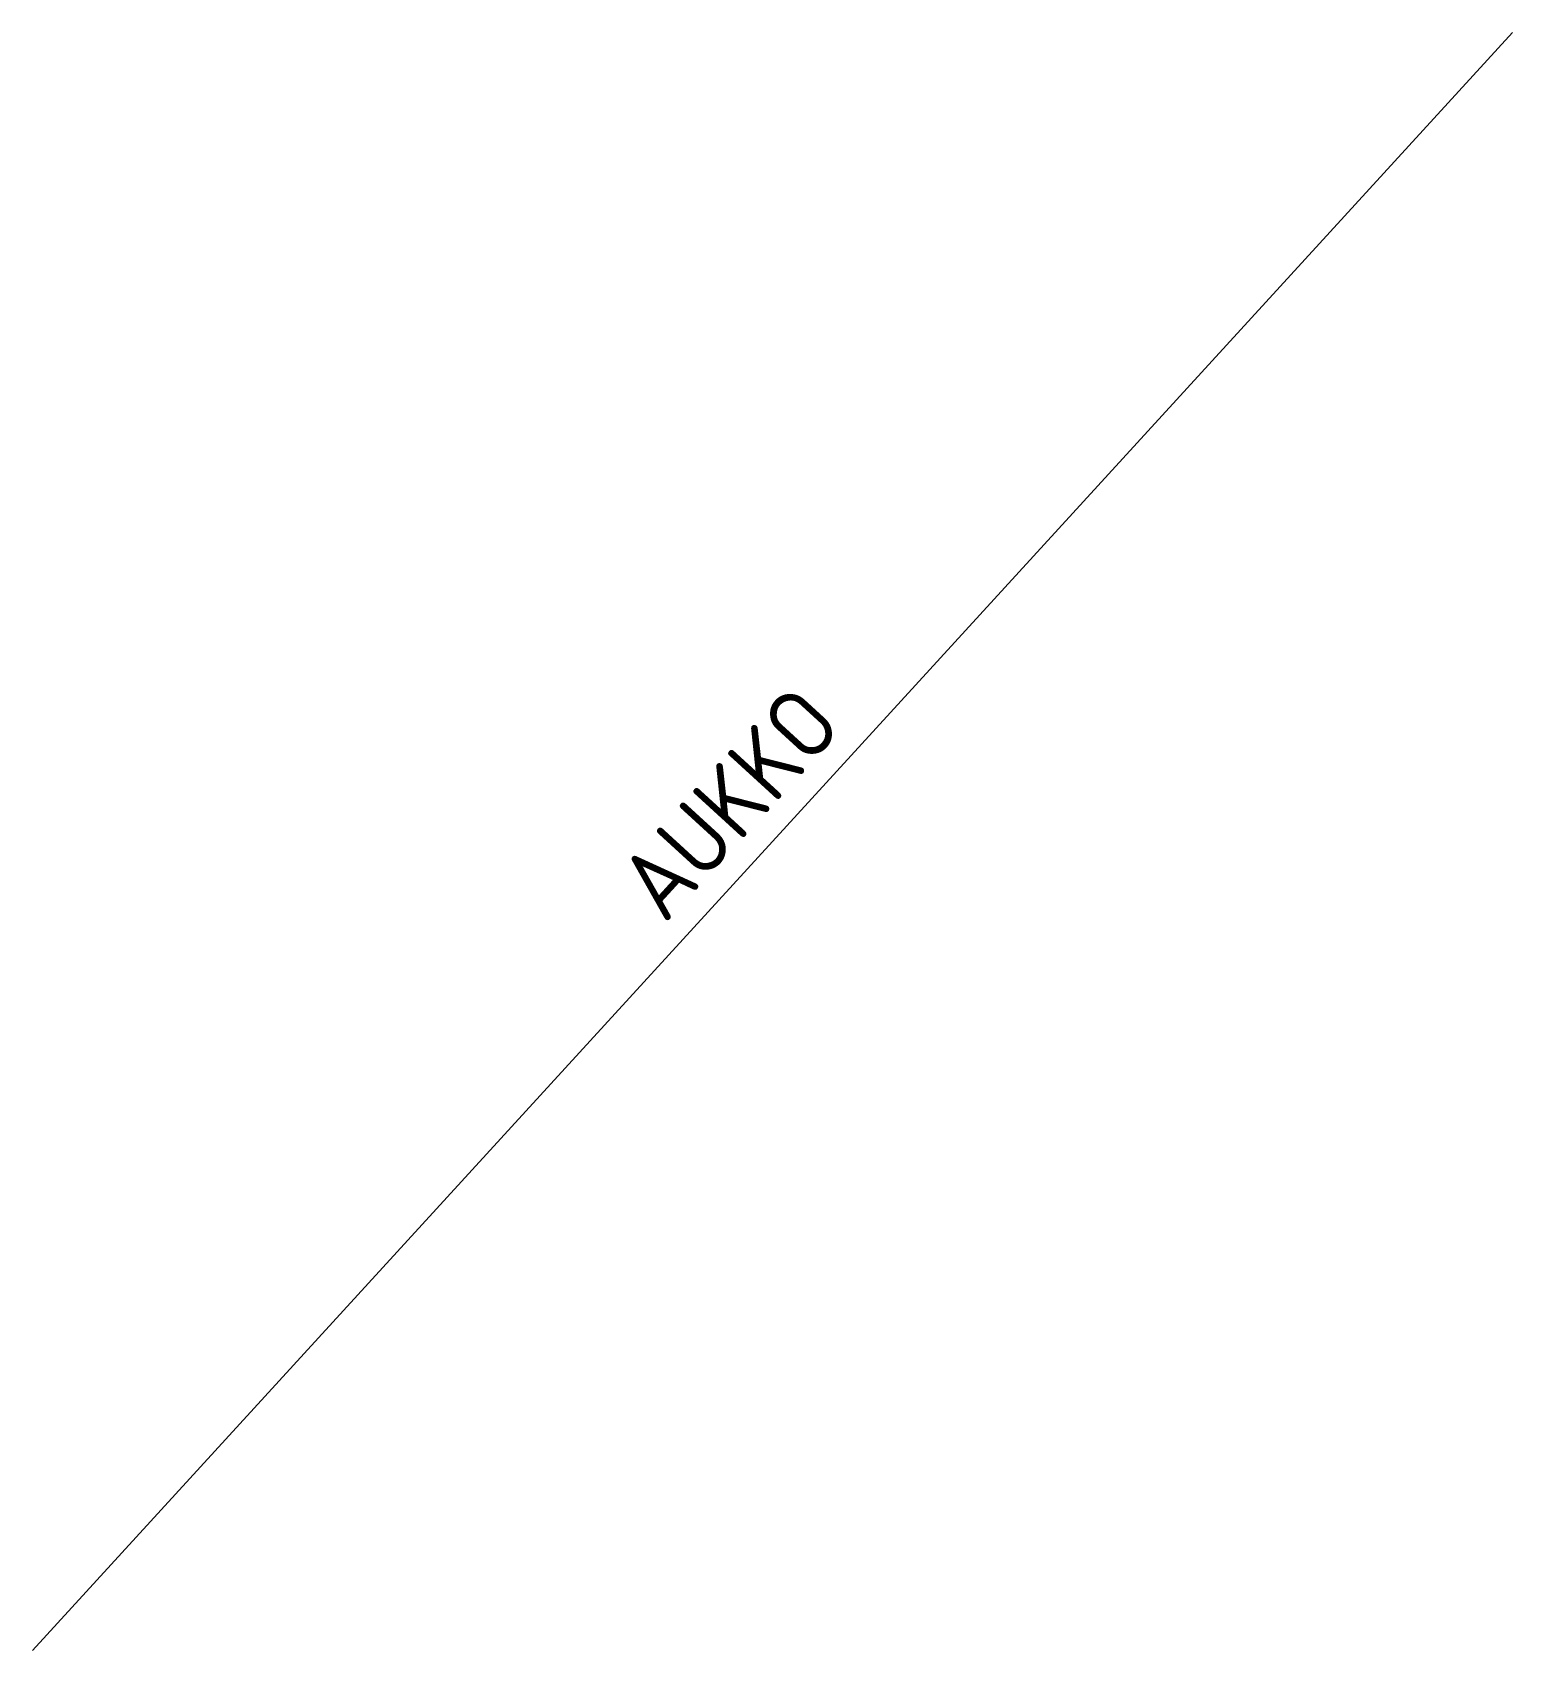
# Model space of a CAD drawing. Header units: millimetres. Extents: x 7500 to 10160, y 13546 to 16454.
import ezdxf

# ---------------------------------------------------------------- set-up
doc = ezdxf.new("R2010")
doc.units = ezdxf.units.MM
doc.header["$LTSCALE"] = 0.5
doc.layers.add('AR-----T1_MERKINNAT', color=9, linetype='Continuous', lineweight=0)
doc.styles.add('Ikkunatunnus', font='isocp.shx')

msp = doc.modelspace()

# ---------------------------------------------------------------- linework, layer by layer
at = {"layer": 'AR-----T1_MERKINNAT'}
msp.add_line((10160, 16454, -300), (7500, 13546), dxfattribs=at)

# ---------------------------------------------------------------- texts
at = {"layer": 'AR-----T1_MERKINNAT', "insert": (8544, 14935, -149.1), "char_height": 125, "width": 1064.817, "attachment_point": 1, "rotation": 47.5503, "style": 'Ikkunatunnus'}
msp.add_mtext('AUKKO', dxfattribs=at)

doc.saveas('drawing.dxf')
